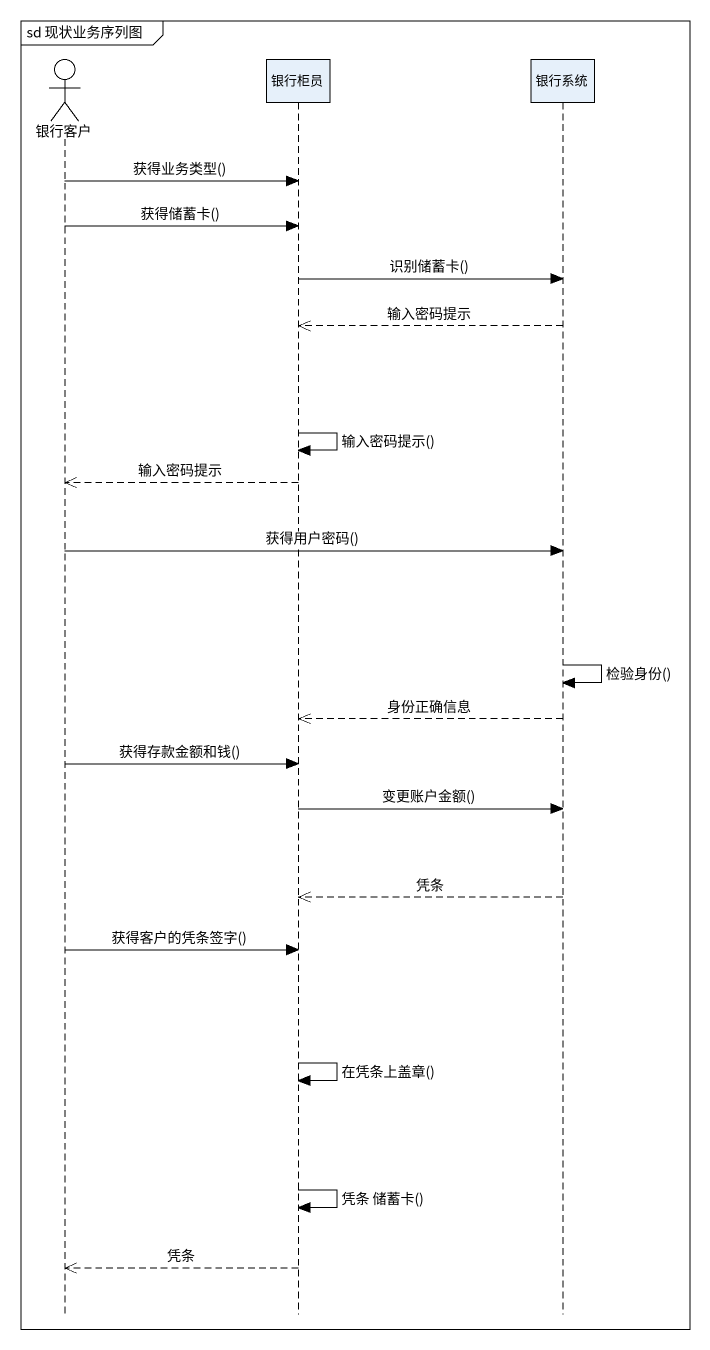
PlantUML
@startuml
mainframe sd 现状业务序列图
hide footbox
actor 银行客户
participant 银行柜员
participant 银行系统

银行客户 -> 银行柜员 : 获得业务类型()
银行客户 -> 银行柜员 : 获得储蓄卡()
银行柜员 -> 银行系统 : 识别储蓄卡()
银行系统 -->> 银行柜员 : 输入密码提示
银行柜员 -> 银行柜员 : 输入密码提示()
银行柜员 -->> 银行客户 : 输入密码提示
银行客户 -> 银行系统 : 获得用户密码()
银行系统 -> 银行系统 : 检验身份()
银行系统 -->> 银行柜员 : 身份正确信息
银行客户 -> 银行柜员 : 获得存款金额和钱()
银行柜员 -> 银行系统 : 变更账户金额()
银行系统 -->> 银行柜员 : 凭条
银行客户 -> 银行柜员 : 获得客户的凭条签字()
银行柜员 -> 银行柜员 : 在凭条上盖章()
银行柜员 -> 银行柜员 : 凭条 储蓄卡()
银行柜员 -->> 银行客户 : 凭条
@enduml
